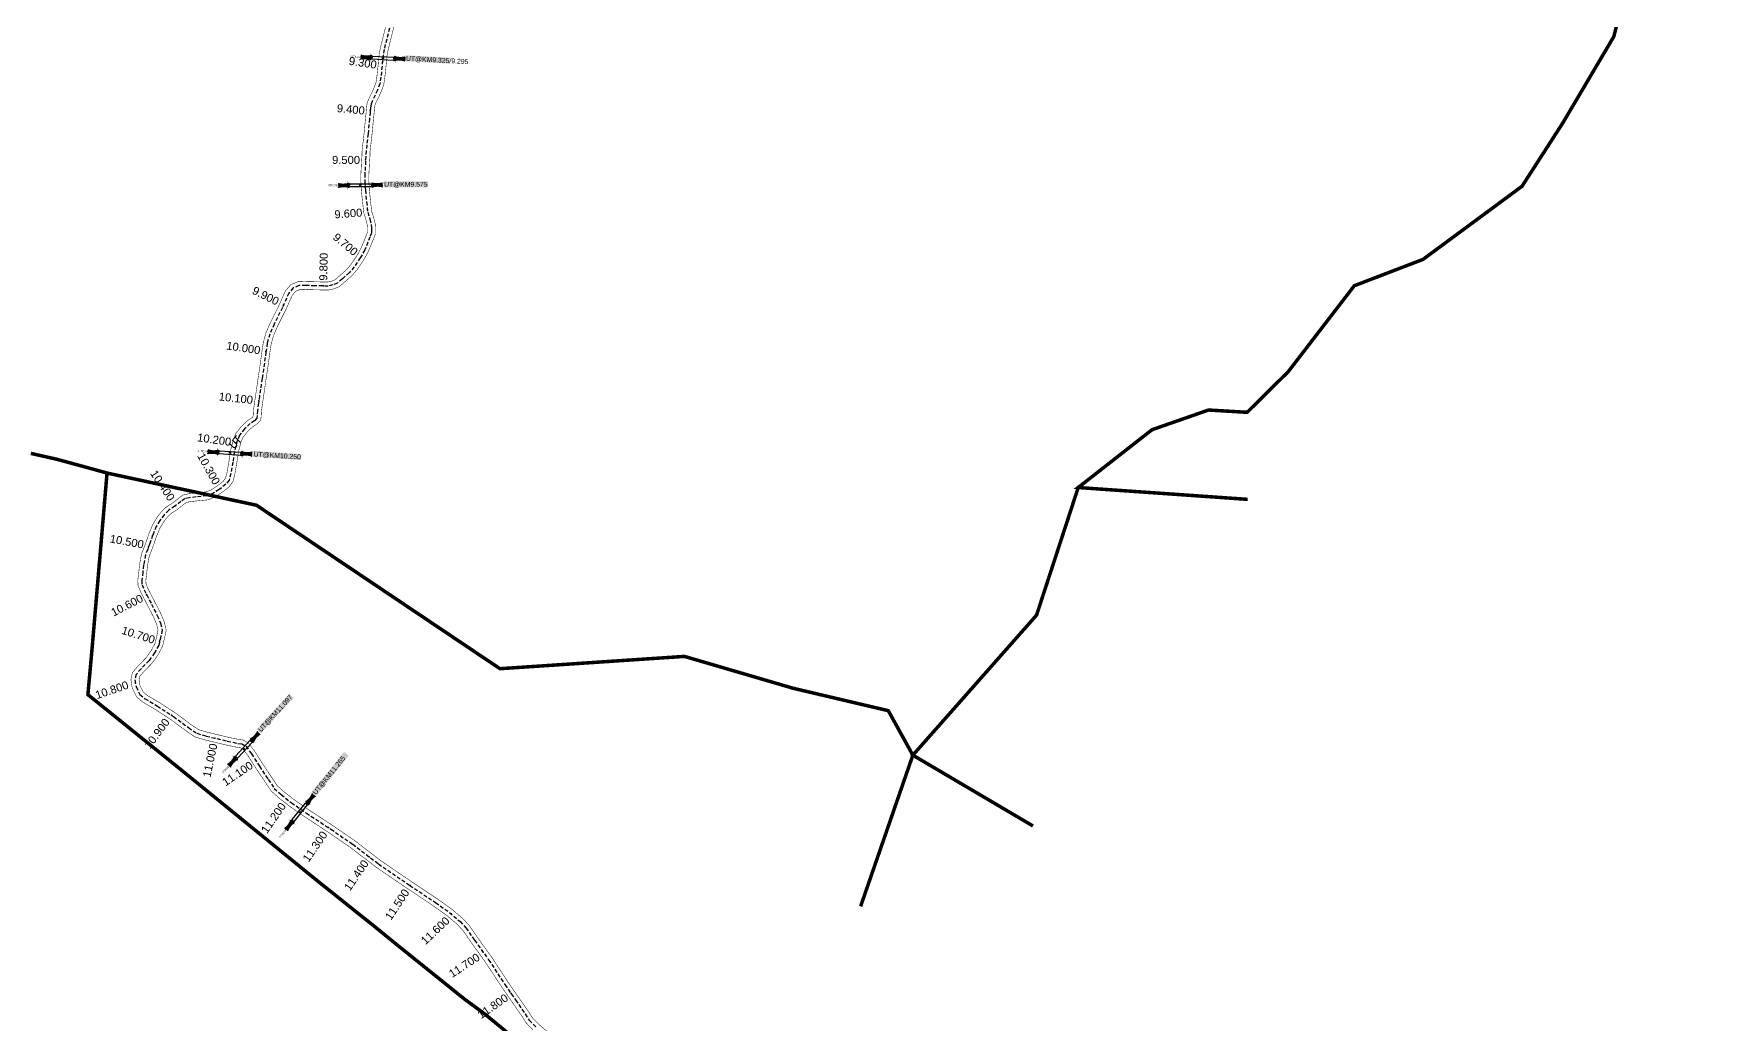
# Model space of a CAD drawing. Header units: inches. Extents: x 174104 to 230935, y 1583276 to 1631460.
# Drawn here: x 203582 to 206946, y 1619948 to 1621928 of the extents above; entities that cross this region are included whole.
import ezdxf
from ezdxf.enums import TextEntityAlignment as Align

# ---------------------------------------------------------------- set-up
doc = ezdxf.new("R2010")
doc.units = ezdxf.units.IN
doc.header["$LTSCALE"] = 15
doc.header["$MEASUREMENT"] = 0
doc.linetypes.add('HIDDEN2', pattern=[0.1875, 0.125, -0.0625])
for name, color, linetype in [('CANAL1', 7, 'Continuous'), ('CHANAGE', 1, 'Continuous'), ('POINT', 2, 'Continuous'), ('STRUCTURE', 5, 'Continuous'), ('TEXT 5', 7, 'Continuous'), ('VILLAGE BOUNDRY', 5, 'Continuous')]:
    doc.layers.add(name, color=color, linetype=linetype)
doc.styles.add('section', font='romant.shx', dxfattribs={"height": 2})
doc.styles.get("Standard").update_dxf_attribs({"font": 'arial.ttf'})
doc.dimstyles.get("Standard").update_dxf_attribs({"dimtxt": 0.18, "dimasz": 0.18, "dimexe": 0.18, "dimexo": 0.0625, "dimgap": 0.09, "dimtad": 0, "dimtih": 1, "dimtoh": 1, "dimdec": 4, "dimzin": 0, "dimdsep": 46, "dimtxsty": 'Standard', "dimcen": 0.09, "dimadec": 0, "dimazin": 0, "dimtfac": 1, "dimtdec": 4, "dimtofl": 0, "dimtmove": 0, "dimatfit": 3, "dimfxl": 1, "dimtolj": 1, "dimtzin": 0, "dimarcsym": 0})

# ---------------------------------------------------------------- blocks, each defined once
blk = doc.blocks.new('UT')
at = {"layer": 'STRUCTURE'}
h = blk.add_hatch(dxfattribs=at)
h.set_pattern_fill('DASH', color=150, scale=8, angle=-39.6278, style=0)
h.set_pattern_definition([(320.372247933, (-4370.464, -6260.8811), (1.40800153113, 0.132407282), [1, -1])])
h.paths.add_polyline_path([(765163, 1700681.9), (765165.6, 1700680.6), (765167.2, 1700680.3), (765169.1, 1700680), (765172.4, 1700679.6), (765176.4, 1700679.3), (765179.5, 1700679.5), (765183.1, 1700679.9), (765187.7, 1700680.9), (765188.9, 1700681.2), (765193.1, 1700682.2), (765196.1, 1700680.2), (765196.1, 1700672.2), (765193.1, 1700670.2), (765190.5, 1700670.8), (765188.1, 1700671.3), (765185.5, 1700671.8), (765183.6, 1700672.1), (765181, 1700672.5), (765180.3, 1700672.5), (765178.5, 1700672.6), (765176.7, 1700672.6), (765174.6, 1700672.5), (765172.5, 1700672.3), (765170.4, 1700672), (765168.5, 1700671.7), (765166.1, 1700671.2), (765165, 1700670.8), (765163, 1700669.7)])
h.paths.add_polyline_path([(765259.1, 1700682.2), (765256.1, 1700680.2), (765256.1, 1700672.2), (765259.1, 1700670.2), (765261.9, 1700671), (765264.4, 1700671.6), (765266.4, 1700672), (765269.1, 1700672.5), (765272.7, 1700673), (765276.1, 1700673.1), (765278.6, 1700672.9), (765281.2, 1700672.7), (765283.9, 1700672.3), (765286.4, 1700671.9), (765288, 1700671.3), (765289.2, 1700670.6), (765289.1, 1700682.7), (765287.6, 1700681.8), (765285.7, 1700681.2), (765283, 1700680.7), (765281.2, 1700680.4), (765276.7, 1700679.9), (765272.7, 1700679.9), (765268.7, 1700680.3), (765264.8, 1700681), (765261.2, 1700681.7)])
at = {"layer": 'STRUCTURE', "color": 150, "const_width": 0.628}
for points in [[(765190.1, 1700688.2), (765190.1, 1700684.2), (765196.1, 1700680.2), (765256.1, 1700680.2), (765262.1, 1700684.2), (765262.1, 1700688.2)], [(765190.1, 1700664.2), (765190.1, 1700668.2), (765196.1, 1700672.2), (765256.1, 1700672.2), (765262.1, 1700668.2), (765262.1, 1700664.2)]]:
    blk.add_lwpolyline(points, dxfattribs=at)
at = {"layer": 'STRUCTURE', "color": 150}
for points in [[(765196.1, 1700680.2), (765256.1, 1700680.2)], [(765196.1, 1700672.2), (765256.1, 1700672.2)], [(765196.1, 1700672.2), (765256.1, 1700672.2)]]:
    blk.add_lwpolyline(points, dxfattribs=at)
at = {"layer": 'STRUCTURE', "color": 0}
blk.add_circle((765226.1, 1700676.2), 1.89, dxfattribs=at)
at = {"layer": 'STRUCTURE', "color": 150}
for points in [[(765163, 1700681.9), (765164.4, 1700681.1), (765167.9, 1700680.2), (765171.2, 1700679.8), (765176.1, 1700679.4), (765184.7, 1700680.3), (765193.1, 1700682.2)], [(765163, 1700669.7), (765164.3, 1700670.6), (765167.8, 1700671.6), (765171.2, 1700672.1), (765176, 1700672.6), (765184.7, 1700672), (765193.1, 1700670.2)], [(765289.1, 1700682.7), (765287.8, 1700681.9), (765284.3, 1700680.9), (765280.9, 1700680.4), (765276.1, 1700679.8), (765267.4, 1700680.5), (765259.1, 1700682.2)], [(765289.2, 1700670.6), (765287.8, 1700671.4), (765284.2, 1700672.3), (765280.9, 1700672.7), (765276.1, 1700673.1), (765267.4, 1700672.2), (765259.1, 1700670.2)]]:
    blk.add_spline(points, degree=3, dxfattribs=at)
at = {"layer": 'STRUCTURE', "color": 0}
blk.add_text('STREAM', height=5, dxfattribs=at).set_placement((765148.2, 1700675.8), align=Align.MIDDLE_CENTER)
for points in [[(765190.9, 1700676), (765164.2, 1700675.8)], [(765289.3, 1700676.7), (765265.4, 1700676.4)]]:
    blk.add_leader(points, dimstyle='Standard', override={"dimasz": 10, "dimgap": 0.09, "dimtad": 0}, dxfattribs=at)

msp = doc.modelspace()

# ---------------------------------------------------------------- linework, layer by layer
at = {"layer": 'CANAL1', "color": 200, "const_width": 1}
for points in [[(204287.84044, 1621951.10115), (204274.53418, 1621898.0303), (204272.49186, 1621886.73685), (204271.44129, 1621874.93484), (204267.89848, 1621842.15991), (204266.02883, 1621829.7231), (204261.50171, 1621818.00777), (204257.12919, 1621807.96965), (204250.91034, 1621795.59937), (204248.37771, 1621788.9588), (204247.25239, 1621780.10387), (204246.46694, 1621771.77236), (204245.10605, 1621758.42663), (204242.31811, 1621728.60322), (204238.30222, 1621694.11168), (204238.01696, 1621683.17888), (204237.32161, 1621673.68715), (204235.94309, 1621647.98105), (204235.94432, 1621631.40446), (204236.87404, 1621614.47478), (204239.31432, 1621590.73788), (204241.81218, 1621569.46942), (204246.37033, 1621554.75853), (204248.74783, 1621545.11106), (204249.28203, 1621537.86871), (204249.2098, 1621531.26041), (204246.55769, 1621524.35331), (204236.38843, 1621499.37546), (204227.94021, 1621484.13723), (204216.21043, 1621466.74056), (204207.23894, 1621456.03345), (204193.70151, 1621444.21274), (204184.655, 1621436.23385), (204177.54854, 1621433.26121), (204169.51477, 1621431.50046), (204159.25268, 1621431.55627), (204144.41314, 1621431.98284), (204125.90861, 1621432.39602), (204110.28098, 1621432.33732), (204095.84579, 1621426.27128), (204084.97207, 1621413.72907), (204071.80152, 1621384.06329), (204055.30418, 1621350.97067), (204046.24401, 1621330.29997), (204040.91673, 1621311.06751), (204038.02621, 1621292.76173), (204035.0422, 1621270.29963), (204030.50208, 1621239.98451), (204025.53617, 1621205.60352), (204023.25217, 1621190.56598), (204021.22349, 1621175.63573), (204020.65935, 1621165.58054), (204020.37305, 1621162.90736), (204018.36965, 1621160.60713), (204009.67306, 1621154.90525), (203997.32675, 1621143.49647), (203986.19782, 1621129.26232), (203980.96089, 1621116.95872), (203974.99661, 1621093.87233), (203972.01636, 1621072.62319), (203968.15962, 1621050.55278), (203965.20209, 1621039.4248), (203960.39976, 1621033.05438), (203947.79632, 1621023.49981), (203936.05108, 1621015.8075), (203925.92857, 1621011.97325), (203905.47394, 1621010.00164), (203891.06799, 1621008.24986), (203880.22774, 1621005.952), (203871.31165, 1620999.36537), (203859.39202, 1620989.8835), (203847.07659, 1620982.11801), (203836.53823, 1620971.86064), (203827.1034, 1620959.35397), (203819.61388, 1620946.73144), (203812.02254, 1620928.27538), (203806.98193, 1620913.7328), (203802.1178, 1620900.24657), (203797.32999, 1620888.35538), (203793.44955, 1620867.31273), (203791.88094, 1620852.65333), (203789.90113, 1620835.82413), (203790.32438, 1620825.0486), (203795.24217, 1620812.84407), (203809.93818, 1620784.26876), (203821.50963, 1620761.78362), (203827.59334, 1620747.14711), (203830.25925, 1620735.78422), (203827.97703, 1620724.58267), (203824.04654, 1620709.01842), (203816.51973, 1620694.92218), (203806.31584, 1620680.36691), (203790.37989, 1620664.22392), (203778.90949, 1620650.81032), (203776.04223, 1620636.84144), (203778.70763, 1620620.50192), (203787.75935, 1620602.32308), (203799.59162, 1620592.24812), (203824.77356, 1620577.43264), (203856.84018, 1620556.57872), (203886.38259, 1620534.67884), (203904.29519, 1620522.50556), (203924.24909, 1620516.56858), (203946.13418, 1620511.28619), (203966.80607, 1620506.32036), (203988.77168, 1620501.65835), (203995.23893, 1620500.88221), (204000.52087, 1620497.82654), (204010.66793, 1620484.39251), (204026.2142, 1620459.62225), (204044.18462, 1620432.99941), (204056.45354, 1620414.4885), (204071.24925, 1620401.19653), (204092.56328, 1620384.59722), (204122.61141, 1620363.69493), (204131.74216, 1620357.60315), (204171.53551, 1620331.55944), (204214.86609, 1620301.76626), (204266.47691, 1620262.18716), (204329.19852, 1620219.34936), (204380.88001, 1620184.93951), (204408.01015, 1620165.50938), (204428.63393, 1620147.9585), (204439.65231, 1620136.25907), (204456.67032, 1620111.6706), (204484.77671, 1620072.6702), (204517.28515, 1620023.09647), (204538.62324, 1619992.3279), (204557.89527, 1619964.48217), (204566.14286, 1619951.52462), (204580.24007, 1619937.10146)], [(204303.52618, 1621947.87253), (204290.18373, 1621894.65732), (204288.36487, 1621884.59956), (204287.36487, 1621873.36563), (204283.7701, 1621840.10998), (204281.58889, 1621825.60073), (204276.30487, 1621811.92668), (204271.62216, 1621801.17643), (204265.57047, 1621789.13867), (204264.00892, 1621785.04429), (204263.15742, 1621778.34398), (204262.39059, 1621770.2099), (204261.03034, 1621756.87043), (204258.23176, 1621726.9332), (204254.27802, 1621692.97553), (204254.0017, 1621682.38527), (204253.29027, 1621672.67415), (204251.94312, 1621647.55294), (204251.94429, 1621631.84405), (204252.82909, 1621615.7323), (204255.2186, 1621592.48925), (204257.53119, 1621572.79825), (204261.79287, 1621559.04421), (204264.60538, 1621547.63153), (204265.28847, 1621538.37066), (204265.17742, 1621528.20988), (204261.43702, 1621518.46847), (204250.84617, 1621492.45511), (204241.59578, 1621475.77001), (204229.0102, 1621457.10407), (204218.70198, 1621444.80163), (204204.25516, 1621432.18684), (204193.26139, 1621422.4905), (204182.38771, 1621417.94203), (204171.20454, 1621415.49104), (204158.97927, 1621415.55752), (204144.00468, 1621415.98797), (204125.76005, 1621416.39535), (204113.53501, 1621416.34943), (204105.48807, 1621412.9679), (204098.62626, 1621405.05319), (204086.28018, 1621377.24448), (204069.79974, 1621344.18577), (204061.35778, 1621324.92552), (204056.57901, 1621307.67327), (204053.86102, 1621290.46011), (204050.88539, 1621268.06106), (204046.33179, 1621237.65596), (204041.3635, 1621203.25854), (204039.08959, 1621188.28741), (204037.16294, 1621174.1081), (204036.61152, 1621164.27963), (204035.74579, 1621156.19636), (204028.9867, 1621148.43579), (204019.55647, 1621142.25291), (204009.13511, 1621132.6229), (204000.09679, 1621121.06268), (203996.15236, 1621111.79569), (203990.71531, 1621090.75007), (203987.82388, 1621070.13423), (203983.80122, 1621047.11434), (203979.8617, 1621032.29153), (203971.8376, 1621021.64738), (203957.02327, 1621010.41674), (203943.35418, 1621001.46444), (203929.59439, 1620996.25244), (203907.20746, 1620994.09458), (203893.6977, 1620992.45178), (203886.94211, 1620991.01976), (203881.04854, 1620986.66598), (203868.66701, 1620976.81667), (203857.0321, 1620969.48028), (203848.57462, 1620961.24831), (203840.41079, 1620950.42645), (203833.96813, 1620939.56827), (203826.99192, 1620922.6077), (203822.06682, 1620908.39838), (203817.06935, 1620894.54244), (203812.77294, 1620883.87172), (203809.29421, 1620865.00745), (203807.78118, 1620850.86743), (203805.93799, 1620835.19962), (203806.20303, 1620828.45214), (203809.80748, 1620819.50694), (203824.16676, 1620791.58638), (203836.03423, 1620768.52601), (203842.87097, 1620752.07783), (203846.63711, 1620736.02547), (203843.58087, 1620721.02487), (203839.08103, 1620703.20607), (203830.17727, 1620686.53108), (203818.64602, 1620670.08241), (203802.16827, 1620653.39058), (203793.75266, 1620643.54928), (203792.30778, 1620636.51001), (203794.10921, 1620625.46681), (203800.62356, 1620612.38385), (203808.90468, 1620605.33263), (203833.19594, 1620591.04117), (203865.97438, 1620569.72433), (203895.64728, 1620547.72772), (203911.23627, 1620537.13354), (203928.41043, 1620532.02364), (203949.87985, 1620526.84158), (203970.33624, 1620521.92751), (203991.39113, 1620517.4588), (204000.4073, 1620516.37676), (204011.33621, 1620510.05424), (204023.85218, 1620493.48395), (204039.6247, 1620468.35319), (204057.48395, 1620441.89506), (204068.66339, 1620425.0279), (204081.52379, 1620413.47455), (204102.05411, 1620397.48559), (204131.62059, 1620376.91835), (204140.5632, 1620370.95209), (204180.45019, 1620344.84709), (204224.27329, 1620314.71527), (204275.86424, 1620275.15141), (204338.14441, 1620232.6151), (204389.97436, 1620198.10641), (204417.87016, 1620178.12793), (204439.67603, 1620159.57109), (204452.12431, 1620146.35338), (204469.73986, 1620120.90155), (204497.9632, 1620081.73886), (204530.55113, 1620032.04392), (204551.77095, 1620001.44587), (204571.22725, 1619973.33392), (204578.74756, 1619961.51898), (204591.2215, 1619948.75663), (204628.75896, 1619916.19979)]]:
    msp.add_lwpolyline(points, dxfattribs=at)
at = {"layer": 'CANAL1', "color": 1, "linetype": 'HIDDEN2', "ltscale": 4}
msp.add_lwpolyline([(204295.68331, 1621949.48684), (204282.35895, 1621896.34381), (204280.42836, 1621885.6682), (204279.40308, 1621874.15024), (204275.83429, 1621841.13495), (204273.80886, 1621827.66191), (204268.90329, 1621814.96722), (204264.37567, 1621804.57304), (204258.2404, 1621792.36902), (204256.19331, 1621787.00155), (204255.20491, 1621779.22393), (204254.42876, 1621770.99113), (204253.0682, 1621757.64853), (204250.27493, 1621727.76821), (204246.29012, 1621693.5436), (204246.00933, 1621682.78207), (204245.30594, 1621673.18065), (204243.9431, 1621647.76699), (204243.9443, 1621631.62425), (204244.85157, 1621615.10354), (204247.26646, 1621591.61357), (204249.67168, 1621571.13384), (204254.0816, 1621556.90137), (204256.67661, 1621546.3713), (204257.28525, 1621538.11969), (204257.19361, 1621529.73514), (204253.99736, 1621521.41089), (204243.6173, 1621495.91528), (204234.768, 1621479.95362), (204222.61031, 1621461.92231), (204212.97046, 1621450.41754), (204198.97834, 1621438.19979), (204188.9582, 1621429.36217), (204179.96813, 1621425.60162), (204170.35966, 1621423.49575), (204159.11598, 1621423.55689), (204144.20891, 1621423.98541), (204125.83433, 1621424.39569), (204111.908, 1621424.34338), (204100.66693, 1621419.61959), (204091.79917, 1621409.39113), (204079.04085, 1621380.65388), (204062.55196, 1621347.57822), (204053.80089, 1621327.61274), (204048.74787, 1621309.37039), (204045.94362, 1621291.61092), (204042.9638, 1621269.18035), (204038.41694, 1621238.82024), (204033.44984, 1621204.43103), (204031.17088, 1621189.42669), (204029.19321, 1621174.87192), (204028.63544, 1621164.93009), (204028.05942, 1621159.55186), (204023.67817, 1621154.52146), (204014.61477, 1621148.57908), (204003.23093, 1621138.05969), (203993.14731, 1621125.1625), (203988.55663, 1621114.3772), (203982.85596, 1621092.3112), (203979.92012, 1621071.37871), (203975.98042, 1621048.83356), (203972.53189, 1621035.85817), (203966.11868, 1621027.35088), (203952.40979, 1621016.95828), (203939.70263, 1621008.63597), (203927.76148, 1621004.11285), (203906.3407, 1621002.04811), (203892.38284, 1621000.35082), (203883.58492, 1620998.48588), (203876.18009, 1620993.01568), (203864.02951, 1620983.35008), (203852.05434, 1620975.79915), (203842.55642, 1620966.55447), (203833.75709, 1620954.89021), (203826.791, 1620943.14985), (203819.50723, 1620925.44154), (203814.52437, 1620911.06559), (203809.59357, 1620897.3945), (203805.05146, 1620886.11355), (203801.37188, 1620866.16009), (203799.83106, 1620851.76038), (203797.91956, 1620835.51188), (203798.2637, 1620826.75037), (203802.52482, 1620816.17551), (203817.05247, 1620787.92757), (203828.77193, 1620765.15482), (203835.23215, 1620749.61247), (203838.44818, 1620735.90485), (203835.77895, 1620722.80377), (203831.56379, 1620706.11225), (203823.3485, 1620690.72663), (203812.48093, 1620675.22466), (203796.27408, 1620658.80725), (203786.33107, 1620647.1798), (203784.175, 1620636.67573), (203786.40842, 1620622.98437), (203794.19146, 1620607.35346), (203804.24815, 1620598.79038), (203828.98475, 1620584.2369), (203861.40728, 1620563.15152), (203891.01493, 1620541.20328), (203907.76573, 1620529.81955), (203926.32976, 1620524.29611), (203948.00701, 1620519.06388), (203968.57115, 1620514.12393), (203990.08141, 1620509.55858), (203997.82311, 1620508.62948), (204005.92854, 1620503.94039), (204017.26006, 1620488.93823), (204032.91945, 1620463.98772), (204050.83429, 1620437.44724), (204062.55846, 1620419.7582), (204076.38652, 1620407.33554), (204097.30869, 1620391.0414), (204127.116, 1620370.30664), (204136.15268, 1620364.27762), (204175.99285, 1620338.20327), (204219.56969, 1620308.24077), (204271.17058, 1620268.66928), (204333.67147, 1620225.98223), (204385.42719, 1620191.52296), (204412.94015, 1620171.81865), (204434.15498, 1620153.76479), (204445.88831, 1620141.30623), (204463.20509, 1620116.28607), (204491.36995, 1620077.20453), (204523.91814, 1620027.5702), (204545.1971, 1619996.88688), (204564.56126, 1619968.90805), (204572.44521, 1619956.5218), (204585.73079, 1619942.92904)], dxfattribs=at)
at = {"layer": 'POINT', "color": 3}
for p in [(204279.04012, 1621870.79244), (204254.79624, 1621774.88904), (204245.46564, 1621675.36053), (204249.13997, 1621575.66123), (204235.57181, 1621481.40348), (204160.29192, 1621423.5505), (204081.29995, 1621385.74236), (204046.13595, 1621292.82897), (204031.84391, 1621193.85785), (203987.46565, 1621110.15426), (203955.38665, 1621019.21501), (203864.81292, 1620983.97327), (203811.48361, 1620902.63482), (203807.54037, 1620806.42314), (203833.49972, 1620713.77829), (203785.24217, 1620630.13376), (203856.9728, 1620566.0354), (203944.0542, 1620520.01797), (204026.20839, 1620474.68063), (204088.65042, 1620397.78444), (204171.17198, 1620341.3584), (204252.3857, 1620283.07496), (204334.20434, 1620225.62744), (204416.45941, 1620168.82376), (204480.29005, 1620092.579), (204536.28131, 1620009.74305)]:
    msp.add_point(p, dxfattribs=at)
at = {"layer": 'POINT'}
for p in [(204279.83793, 1621879.03525), (204235, 1621625, 162), (203974, 1621090, 163), (204002, 1620498, 164), (204114, 1620372, 165)]:
    msp.add_point(p, dxfattribs=at)
at = {"layer": 'VILLAGE BOUNDRY', "linetype": 'HIDDEN2', "ltscale": 20, "const_width": 7}
for points in [[(206942.79268, 1622722.1094), (206741.25872, 1621921.86253), (206639.09216, 1621749.07049), (206557.74022, 1621622.8466), (206359.73638, 1621476.71005), (206222.36071, 1621424.09951), (206090.14537, 1621252.26104), (206008.07603, 1621171.14189), (205930.87555, 1621175.73847), (205817.90412, 1621136.38839), (205670.28728, 1621020.85431), (206009.00262, 1620997.22499), (205670.28728, 1621020.85431), (205586.99814, 1620765.88638), (205339.63355, 1620486.07062), (205579.70107, 1620344.68192), (205339.63355, 1620486.07062), (205235.13304, 1620183.87566), (205339.63355, 1620486.07062), (205290.51439, 1620574.97514), (205100.71417, 1620619.63983), (204882.91655, 1620683.42708), (204514.00641, 1620658.85727), (204027.16318, 1620985.48496), (203730.44656, 1621049.32804), (203628.34666, 1621077.23044), (203575.95389, 1621089.09806)], [(203728.31445, 1621049.91071), (203710.8039, 1620844.1802), (203699.04228, 1620706.49016), (203690.07669, 1620606.99697), (203850.70038, 1620477.53651), (203894.31417, 1620442.24954), (203958.70655, 1620389.80154), (204149.67005, 1620234.38017), (204234.06658, 1620166.97553), (204262.58975, 1620144.30499), (204308.3133, 1620107.00956), (204443.36398, 1619998.42781), (204484.04967, 1619968.61925), (204547.74844, 1619916.12313), (204628.15254, 1619852.46747), (204677.9127, 1619810.92568), (204714.47654, 1619785.8251)]]:
    msp.add_lwpolyline(points, dxfattribs=at)

# ---------------------------------------------------------------- block references
at = {"layer": 'STRUCTURE', "color": 0}
for p, xscale, yscale, zscale, rotation in [((-395171.11371, 462217.39504), 0.7, 0.7, 0.7, 356.8902588521032), ((-408830.54038, 468429.09648, 163), 0.6999999999999998, 0.6999999999999998, 0.6999999999999998, 356.2285036199212), ((719789.16235, 421281.51981, 164), 0.7, 0.7, 0.7, 47.49826085824951), ((792908.80991, 455263.74966, 165), 0.7, 0.7, 0.7, 51.03559333382664)]:
    msp.add_blockref('UT', p, dxfattribs=dict(at, xscale=xscale, yscale=yscale, zscale=zscale, rotation=rotation))
at = {"layer": 'STRUCTURE', "color": 0, "xscale": 0.7, "yscale": 0.7, "zscale": 0.7}
msp.add_blockref('UT', (-331423.2416, 431151.64397, 162), dxfattribs=at)

# ---------------------------------------------------------------- texts
at = {"layer": 'CHANAGE'}
for s, rotation, p in [('9.300', 351.45062285, (204267.41064, 1621865.36603)), ('9.400', 354.65941855, (204243.61811, 1621773.95146)), ('9.500', 0.0042577, (204234.20838, 1621675.48856)), ('9.600', 4.21855691, (204238.7035, 1621570.54114)), ('9.700', 320.04034539, (204226.48709, 1621488.82693)), ('9.900', 333.50280624, (204070.59964, 1621391.41126)), ('10.100', 353.88677243, (204020.02162, 1621195.74416)), ('10.200', 352.01618858, (203976.53829, 1621111.83791)), ('10.300', 299.14654723, (203948.33137, 1621028.44941)), ('10.400', 303.6229104, (203858.30657, 1620996.53852)), ('10.500', 349.55156025, (203801.53825, 1620906.82157)), ('10.600', 27.23154442, (203798.60802, 1620801.23258)), ('10.700', 342.32117957, (203823.47294, 1620715.88923)), ('10.800', 18.73503595, (203770.30403, 1620627.40919)), ('10.900', 53.45034961, (203848.38168, 1620556.69351)), ('11.000', 78.01730315, (203941.42406, 1620509.15818)), ('11.100', 34.01935631, (204017.53755, 1620468.33599)), ('11.200', 55.17648258, (204080.67502, 1620388.82361)), ('11.300', 55.48842157, (204163.48592, 1620331.7471)), ('11.400', 55.66758144, (204245.94847, 1620274.35206)), ('11.500', 56.34408856, (204327.30061, 1620216.21032)), ('11.600', 43.28287949, (204409.46641, 1620158.99921)), ('11.700', 33.25524031, (204471.20928, 1620084.78225)), ('11.800', 34.68712711, (204527.64972, 1620003.80709))]:
    msp.add_text(s, height=16, rotation=rotation, dxfattribs=at).set_placement(p, align=Align.MIDDLE_RIGHT)
msp.add_text('9.800', height=16, rotation=88.72086612, dxfattribs=at).set_placement((204160.51819, 1621434.10124), align=Align.MIDDLE_LEFT)
at = {"layer": 'CHANAGE', "color": 3}
msp.add_text('10.000', height=16, rotation=351.48244634, dxfattribs=at).set_placement((204034.75447, 1621294.75011), align=Align.MIDDLE_RIGHT)
at = {"layer": 'STRUCTURE', "color": 5, "char_height": 9.8, "attachment_point": 1, "bg_fill": 1, "box_fill_scale": 1.1, "bg_fill_color": 7, "bg_fill_true_color": 16777215, "bg_fill_transparency": 0}
for s, insert, width, rotation in [('UT@KM9.325/9.295', (204326.40749, 1621883.39226, 225.4), 86.4930887, 356.89025885), ('UT@KM10.250', (204021.85198, 1621092.94653, 163), 94.0001828, 356.22850362), ('UT@KM11.097', (204029.02874, 1620538.04106), 94.0001828, 47.49826086), ('UT@KM11.265', (204138.60142, 1620412.18717, 231), 101.6476589, 51.03559333)]:
    msp.add_mtext(s, dxfattribs=dict(at, insert=insert, width=width, rotation=rotation))
at = {"layer": 'STRUCTURE', "color": 5, "insert": (204282.31115, 1621631.60296, 226.8), "char_height": 9.8, "width": 86.4930887, "attachment_point": 1, "bg_fill": 1, "box_fill_scale": 1.1, "bg_fill_color": 7, "bg_fill_true_color": 16777215, "bg_fill_transparency": 0}
msp.add_mtext('UT@KM9.575', dxfattribs=at)
at = {"layer": 'TEXT 5', "color": 2, "style": 'section'}
msp.add_text(' UT', height=15, rotation=45, dxfattribs=at).set_placement((203974, 1621090, 163))

doc.saveas('drawing.dxf')
